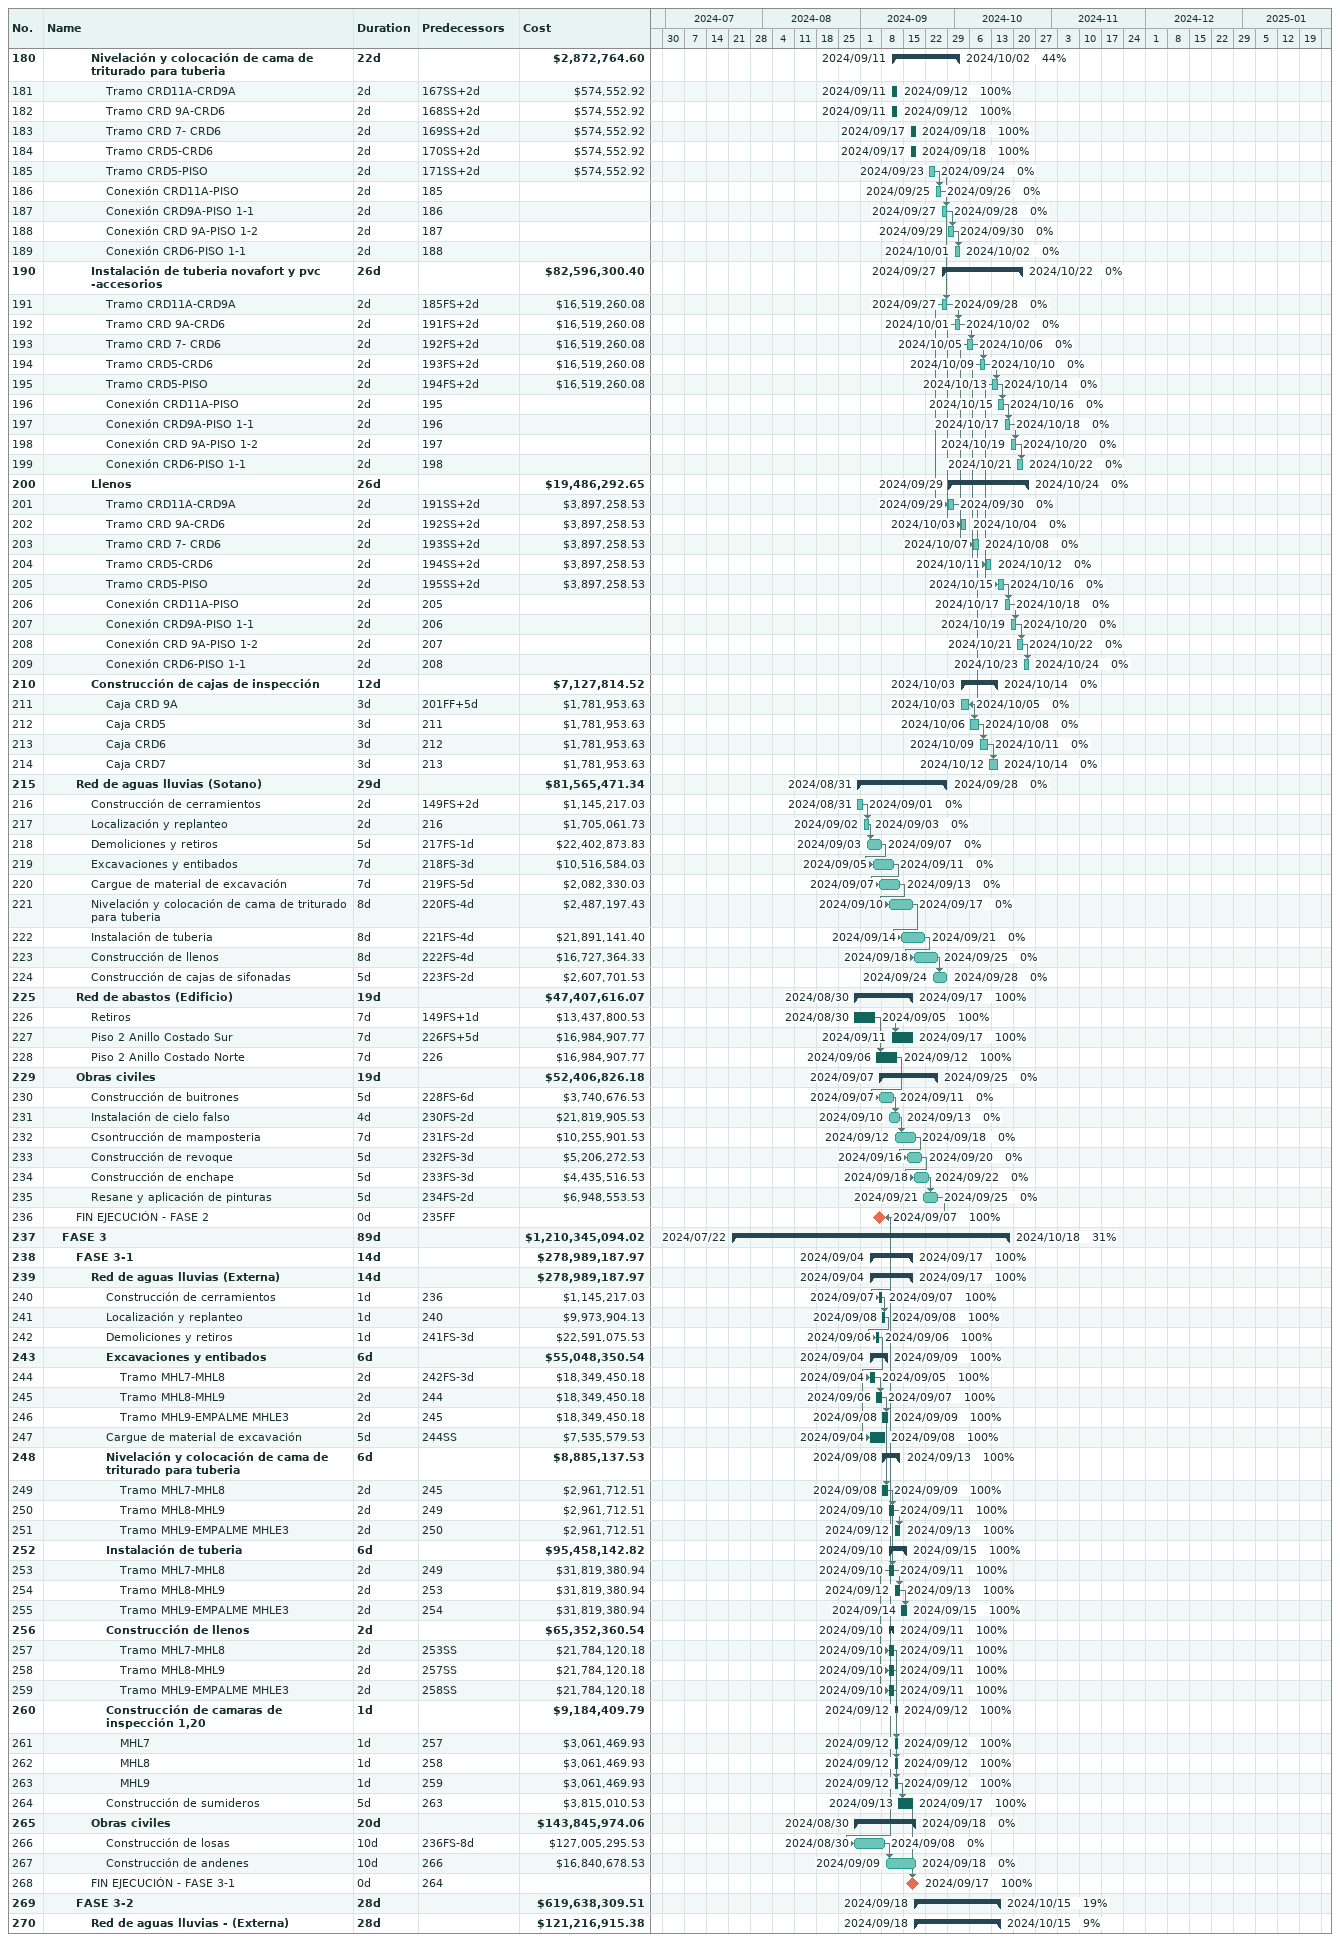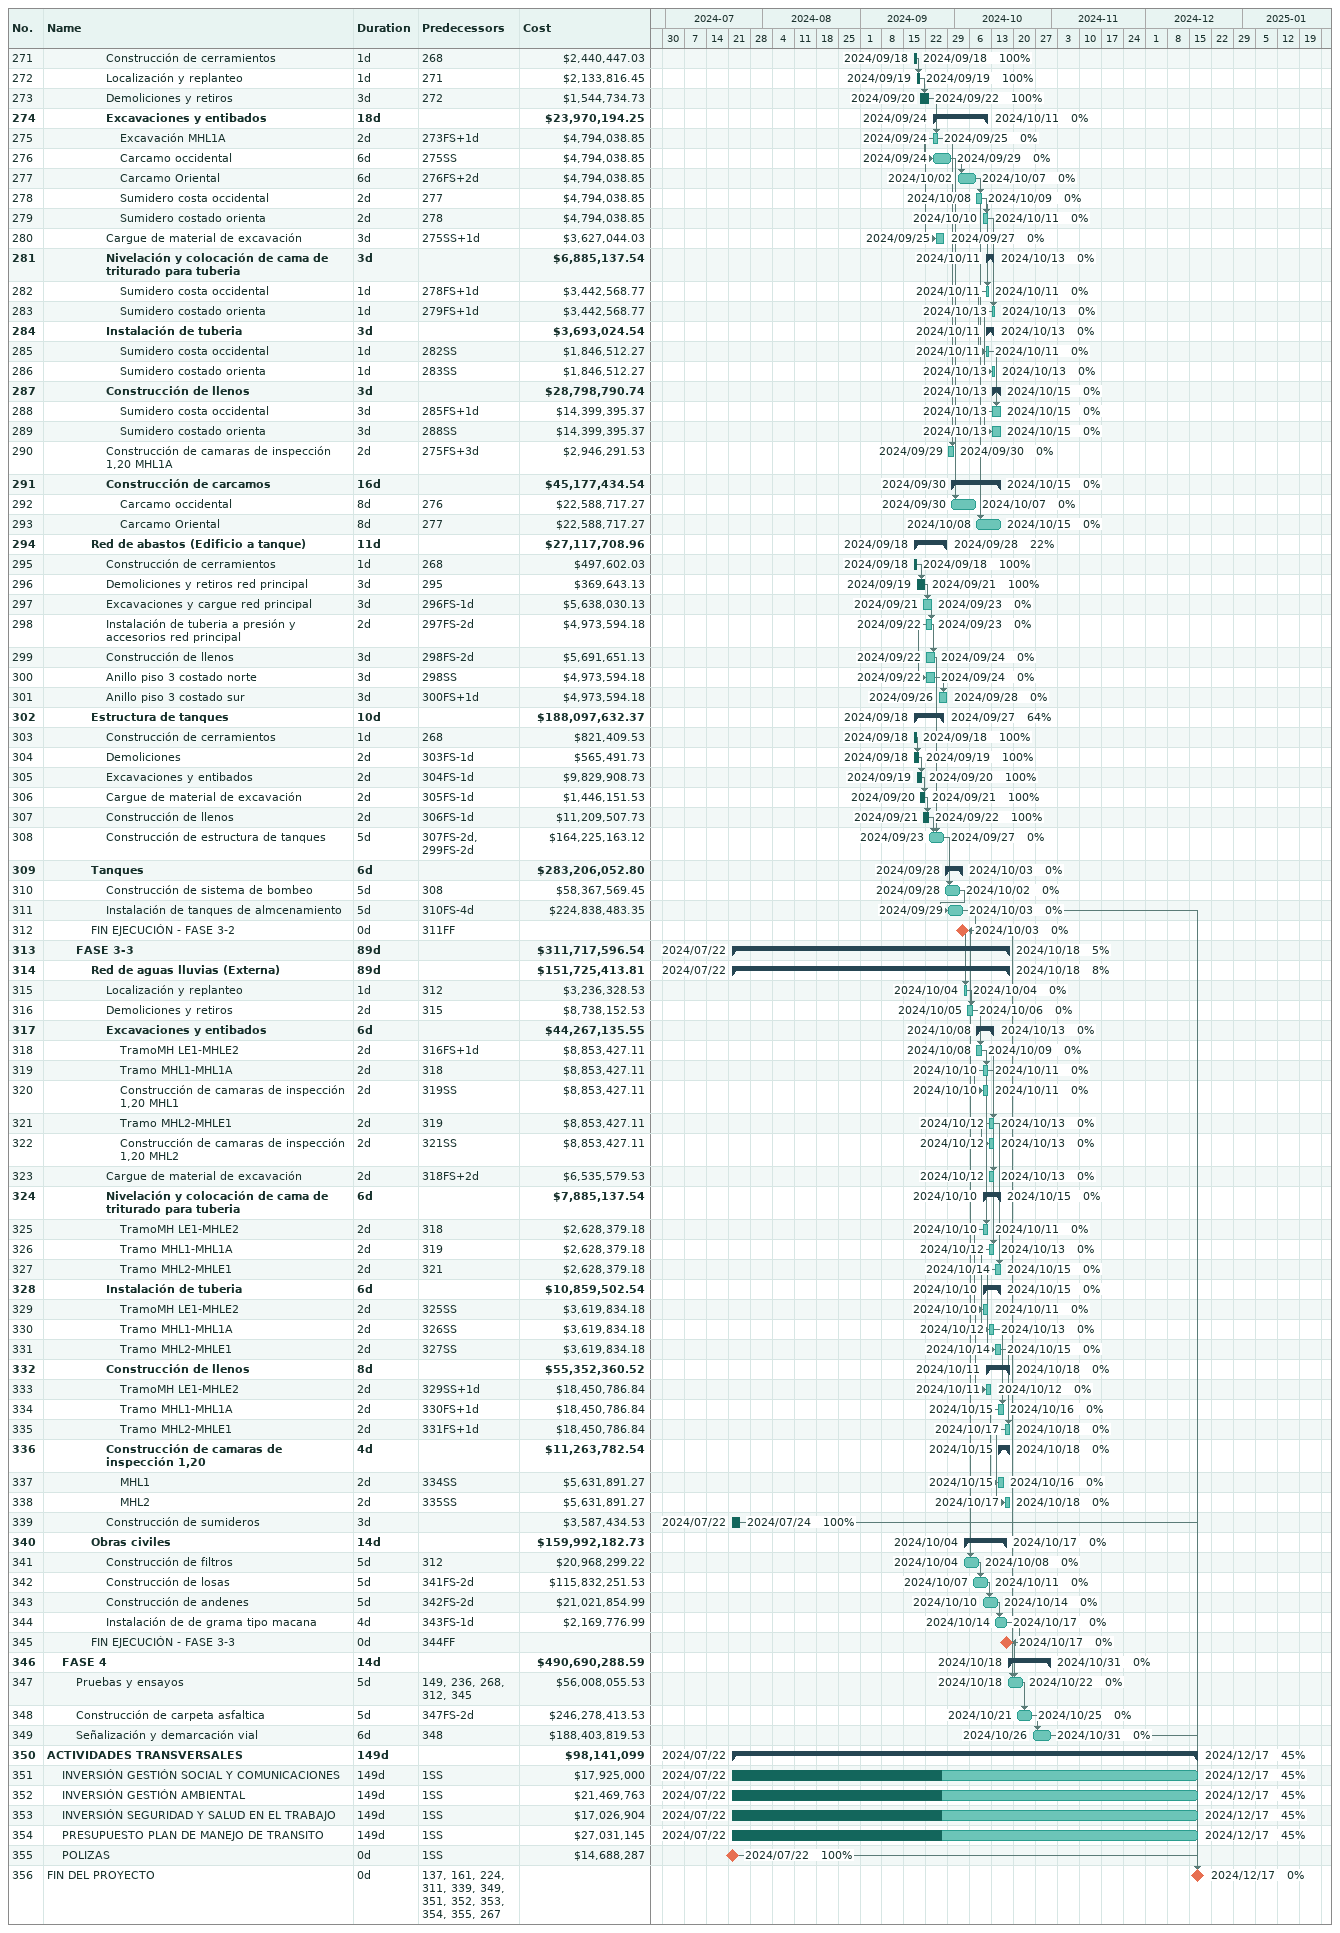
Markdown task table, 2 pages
| ID | Level | Task | Duration | Start | Finish | Predecessors | % complete | Cost ($) |
|---|---|---|---|---|---|---|---|---|
| 180 | 4 | **Nivelación y colocación de cama de triturado para tuberia** | 22d | 2024-09-11 | 2024-10-02 |  | 44 | 2872764.60 |
| 181 | 5 | Tramo CRD11A-CRD9A | 2d | 2024-09-11 | 2024-09-12 | 167SS+2d | 100 | 574552.92 |
| 182 | 5 | Tramo CRD 9A-CRD6 | 2d | 2024-09-11 | 2024-09-12 | 168SS+2d | 100 | 574552.92 |
| 183 | 5 | Tramo CRD 7- CRD6 | 2d | 2024-09-17 | 2024-09-18 | 169SS+2d | 100 | 574552.92 |
| 184 | 5 | Tramo CRD5-CRD6 | 2d | 2024-09-17 | 2024-09-18 | 170SS+2d | 100 | 574552.92 |
| 185 | 5 | Tramo CRD5-PISO | 2d | 2024-09-23 | 2024-09-24 | 171SS+2d | 0 | 574552.92 |
| 186 | 5 | Conexión CRD11A-PISO | 2d | 2024-09-25 | 2024-09-26 | 185 | 0 |  |
| 187 | 5 | Conexión CRD9A-PISO 1-1 | 2d | 2024-09-27 | 2024-09-28 | 186 | 0 |  |
| 188 | 5 | Conexión CRD 9A-PISO 1-2 | 2d | 2024-09-29 | 2024-09-30 | 187 | 0 |  |
| 189 | 5 | Conexión CRD6-PISO 1-1 | 2d | 2024-10-01 | 2024-10-02 | 188 | 0 |  |
| 190 | 4 | **Instalación de tuberia novafort y pvc -accesorios** | 26d | 2024-09-27 | 2024-10-22 |  | 0 | 82596300.40 |
| 191 | 5 | Tramo CRD11A-CRD9A | 2d | 2024-09-27 | 2024-09-28 | 185FS+2d | 0 | 16519260.08 |
| 192 | 5 | Tramo CRD 9A-CRD6 | 2d | 2024-10-01 | 2024-10-02 | 191FS+2d | 0 | 16519260.08 |
| 193 | 5 | Tramo CRD 7- CRD6 | 2d | 2024-10-05 | 2024-10-06 | 192FS+2d | 0 | 16519260.08 |
| 194 | 5 | Tramo CRD5-CRD6 | 2d | 2024-10-09 | 2024-10-10 | 193FS+2d | 0 | 16519260.08 |
| 195 | 5 | Tramo CRD5-PISO | 2d | 2024-10-13 | 2024-10-14 | 194FS+2d | 0 | 16519260.08 |
| 196 | 5 | Conexión CRD11A-PISO | 2d | 2024-10-15 | 2024-10-16 | 195 | 0 |  |
| 197 | 5 | Conexión CRD9A-PISO 1-1 | 2d | 2024-10-17 | 2024-10-18 | 196 | 0 |  |
| 198 | 5 | Conexión CRD 9A-PISO 1-2 | 2d | 2024-10-19 | 2024-10-20 | 197 | 0 |  |
| 199 | 5 | Conexión CRD6-PISO 1-1 | 2d | 2024-10-21 | 2024-10-22 | 198 | 0 |  |
| 200 | 4 | **Llenos** | 26d | 2024-09-29 | 2024-10-24 |  | 0 | 19486292.65 |
| 201 | 5 | Tramo CRD11A-CRD9A | 2d | 2024-09-29 | 2024-09-30 | 191SS+2d | 0 | 3897258.53 |
| 202 | 5 | Tramo CRD 9A-CRD6 | 2d | 2024-10-03 | 2024-10-04 | 192SS+2d | 0 | 3897258.53 |
| 203 | 5 | Tramo CRD 7- CRD6 | 2d | 2024-10-07 | 2024-10-08 | 193SS+2d | 0 | 3897258.53 |
| 204 | 5 | Tramo CRD5-CRD6 | 2d | 2024-10-11 | 2024-10-12 | 194SS+2d | 0 | 3897258.53 |
| 205 | 5 | Tramo CRD5-PISO | 2d | 2024-10-15 | 2024-10-16 | 195SS+2d | 0 | 3897258.53 |
| 206 | 5 | Conexión CRD11A-PISO | 2d | 2024-10-17 | 2024-10-18 | 205 | 0 |  |
| 207 | 5 | Conexión CRD9A-PISO 1-1 | 2d | 2024-10-19 | 2024-10-20 | 206 | 0 |  |
| 208 | 5 | Conexión CRD 9A-PISO 1-2 | 2d | 2024-10-21 | 2024-10-22 | 207 | 0 |  |
| 209 | 5 | Conexión CRD6-PISO 1-1 | 2d | 2024-10-23 | 2024-10-24 | 208 | 0 |  |
| 210 | 4 | **Construcción de cajas de inspección** | 12d | 2024-10-03 | 2024-10-14 |  | 0 | 7127814.52 |
| 211 | 5 | Caja CRD 9A | 3d | 2024-10-03 | 2024-10-05 | 201FF+5d | 0 | 1781953.63 |
| 212 | 5 | Caja CRD5 | 3d | 2024-10-06 | 2024-10-08 | 211 | 0 | 1781953.63 |
| 213 | 5 | Caja CRD6 | 3d | 2024-10-09 | 2024-10-11 | 212 | 0 | 1781953.63 |
| 214 | 5 | Caja CRD7 | 3d | 2024-10-12 | 2024-10-14 | 213 | 0 | 1781953.63 |
| 215 | 3 | **Red de aguas lluvias (Sotano)** | 29d | 2024-08-31 | 2024-09-28 |  | 0 | 81565471.34 |
| 216 | 4 | Construcción de cerramientos | 2d | 2024-08-31 | 2024-09-01 | 149FS+2d | 0 | 1145217.03 |
| 217 | 4 | Localización y replanteo | 2d | 2024-09-02 | 2024-09-03 | 216 | 0 | 1705061.73 |
| 218 | 4 | Demoliciones y retiros | 5d | 2024-09-03 | 2024-09-07 | 217FS-1d | 0 | 22402873.83 |
| 219 | 4 | Excavaciones y entibados | 7d | 2024-09-05 | 2024-09-11 | 218FS-3d | 0 | 10516584.03 |
| 220 | 4 | Cargue de material de excavación | 7d | 2024-09-07 | 2024-09-13 | 219FS-5d | 0 | 2082330.03 |
| 221 | 4 | Nivelación y colocación de cama de triturado para tuberia | 8d | 2024-09-10 | 2024-09-17 | 220FS-4d | 0 | 2487197.43 |
| 222 | 4 | Instalación de tuberia | 8d | 2024-09-14 | 2024-09-21 | 221FS-4d | 0 | 21891141.40 |
| 223 | 4 | Construcción de llenos | 8d | 2024-09-18 | 2024-09-25 | 222FS-4d | 0 | 16727364.33 |
| 224 | 4 | Construcción de cajas de sifonadas | 5d | 2024-09-24 | 2024-09-28 | 223FS-2d | 0 | 2607701.53 |
| 225 | 3 | **Red de abastos (Edificio)** | 19d | 2024-08-30 | 2024-09-17 |  | 100 | 47407616.07 |
| 226 | 4 | Retiros | 7d | 2024-08-30 | 2024-09-05 | 149FS+1d | 100 | 13437800.53 |
| 227 | 4 | Piso 2 Anillo Costado Sur | 7d | 2024-09-11 | 2024-09-17 | 226FS+5d | 100 | 16984907.77 |
| 228 | 4 | Piso 2 Anillo Costado Norte | 7d | 2024-09-06 | 2024-09-12 | 226 | 100 | 16984907.77 |
| 229 | 3 | **Obras civiles** | 19d | 2024-09-07 | 2024-09-25 |  | 0 | 52406826.18 |
| 230 | 4 | Construcción de buitrones | 5d | 2024-09-07 | 2024-09-11 | 228FS-6d | 0 | 3740676.53 |
| 231 | 4 | Instalación de cielo falso | 4d | 2024-09-10 | 2024-09-13 | 230FS-2d | 0 | 21819905.53 |
| 232 | 4 | Csontrucción de mamposteria | 7d | 2024-09-12 | 2024-09-18 | 231FS-2d | 0 | 10255901.53 |
| 233 | 4 | Construcción de revoque | 5d | 2024-09-16 | 2024-09-20 | 232FS-3d | 0 | 5206272.53 |
| 234 | 4 | Construcción de enchape | 5d | 2024-09-18 | 2024-09-22 | 233FS-3d | 0 | 4435516.53 |
| 235 | 4 | Resane y aplicación de pinturas | 5d | 2024-09-21 | 2024-09-25 | 234FS-2d | 0 | 6948553.53 |
| 236 | 3 | FIN EJECUCIÓN - FASE 2 | 0d | 2024-09-07 | 2024-09-07 | 235FF | 100 |  |
| 237 | 2 | **FASE 3** | 89d | 2024-07-22 | 2024-10-18 |  | 31 | 1210345094.02 |
| 238 | 3 | **FASE 3-1** | 14d | 2024-09-04 | 2024-09-17 |  | 100 | 278989187.97 |
| 239 | 4 | **Red de aguas lluvias (Externa)** | 14d | 2024-09-04 | 2024-09-17 |  | 100 | 278989187.97 |
| 240 | 5 | Construcción de cerramientos | 1d | 2024-09-07 | 2024-09-07 | 236 | 100 | 1145217.03 |
| 241 | 5 | Localización y replanteo | 1d | 2024-09-08 | 2024-09-08 | 240 | 100 | 9973904.13 |
| 242 | 5 | Demoliciones y retiros | 1d | 2024-09-06 | 2024-09-06 | 241FS-3d | 100 | 22591075.53 |
| 243 | 5 | **Excavaciones y entibados** | 6d | 2024-09-04 | 2024-09-09 |  | 100 | 55048350.54 |
| 244 | 6 | Tramo MHL7-MHL8 | 2d | 2024-09-04 | 2024-09-05 | 242FS-3d | 100 | 18349450.18 |
| 245 | 6 | Tramo MHL8-MHL9 | 2d | 2024-09-06 | 2024-09-07 | 244 | 100 | 18349450.18 |
| 246 | 6 | Tramo MHL9-EMPALME MHLE3 | 2d | 2024-09-08 | 2024-09-09 | 245 | 100 | 18349450.18 |
| 247 | 5 | Cargue de material de excavación | 5d | 2024-09-04 | 2024-09-08 | 244SS | 100 | 7535579.53 |
| 248 | 5 | **Nivelación y colocación de cama de triturado para tuberia** | 6d | 2024-09-08 | 2024-09-13 |  | 100 | 8885137.53 |
| 249 | 6 | Tramo MHL7-MHL8 | 2d | 2024-09-08 | 2024-09-09 | 245 | 100 | 2961712.51 |
| 250 | 6 | Tramo MHL8-MHL9 | 2d | 2024-09-10 | 2024-09-11 | 249 | 100 | 2961712.51 |
| 251 | 6 | Tramo MHL9-EMPALME MHLE3 | 2d | 2024-09-12 | 2024-09-13 | 250 | 100 | 2961712.51 |
| 252 | 5 | **Instalación de tuberia** | 6d | 2024-09-10 | 2024-09-15 |  | 100 | 95458142.82 |
| 253 | 6 | Tramo MHL7-MHL8 | 2d | 2024-09-10 | 2024-09-11 | 249 | 100 | 31819380.94 |
| 254 | 6 | Tramo MHL8-MHL9 | 2d | 2024-09-12 | 2024-09-13 | 253 | 100 | 31819380.94 |
| 255 | 6 | Tramo MHL9-EMPALME MHLE3 | 2d | 2024-09-14 | 2024-09-15 | 254 | 100 | 31819380.94 |
| 256 | 5 | **Construcción de llenos** | 2d | 2024-09-10 | 2024-09-11 |  | 100 | 65352360.54 |
| 257 | 6 | Tramo MHL7-MHL8 | 2d | 2024-09-10 | 2024-09-11 | 253SS | 100 | 21784120.18 |
| 258 | 6 | Tramo MHL8-MHL9 | 2d | 2024-09-10 | 2024-09-11 | 257SS | 100 | 21784120.18 |
| 259 | 6 | Tramo MHL9-EMPALME MHLE3 | 2d | 2024-09-10 | 2024-09-11 | 258SS | 100 | 21784120.18 |
| 260 | 5 | **Construcción de camaras de inspección 1,20** | 1d | 2024-09-12 | 2024-09-12 |  | 100 | 9184409.79 |
| 261 | 6 | MHL7 | 1d | 2024-09-12 | 2024-09-12 | 257 | 100 | 3061469.93 |
| 262 | 6 | MHL8 | 1d | 2024-09-12 | 2024-09-12 | 258 | 100 | 3061469.93 |
| 263 | 6 | MHL9 | 1d | 2024-09-12 | 2024-09-12 | 259 | 100 | 3061469.93 |
| 264 | 5 | Construcción de sumideros | 5d | 2024-09-13 | 2024-09-17 | 263 | 100 | 3815010.53 |
| 265 | 4 | **Obras civiles** | 20d | 2024-08-30 | 2024-09-18 |  | 0 | 143845974.06 |
| 266 | 5 | Construcción de losas | 10d | 2024-08-30 | 2024-09-08 | 236FS-8d | 0 | 127005295.53 |
| 267 | 5 | Construcción de andenes | 10d | 2024-09-09 | 2024-09-18 | 266 | 0 | 16840678.53 |
| 268 | 4 | FIN EJECUCIÓN - FASE 3-1 | 0d | 2024-09-17 | 2024-09-17 | 264 | 100 |  |
| 269 | 3 | **FASE 3-2** | 28d | 2024-09-18 | 2024-10-15 |  | 19 | 619638309.51 |
| 270 | 4 | **Red de aguas lluvias - (Externa)** | 28d | 2024-09-18 | 2024-10-15 |  | 9 | 121216915.38 |
| 271 | 5 | Construcción de cerramientos | 1d | 2024-09-18 | 2024-09-18 | 268 | 100 | 2440447.03 |
| 272 | 5 | Localización y replanteo | 1d | 2024-09-19 | 2024-09-19 | 271 | 100 | 2133816.45 |
| 273 | 5 | Demoliciones y retiros | 3d | 2024-09-20 | 2024-09-22 | 272 | 100 | 1544734.73 |
| 274 | 5 | **Excavaciones y entibados** | 18d | 2024-09-24 | 2024-10-11 |  | 0 | 23970194.25 |
| 275 | 6 | Excavación MHL1A | 2d | 2024-09-24 | 2024-09-25 | 273FS+1d | 0 | 4794038.85 |
| 276 | 6 | Carcamo occidental | 6d | 2024-09-24 | 2024-09-29 | 275SS | 0 | 4794038.85 |
| 277 | 6 | Carcamo Oriental | 6d | 2024-10-02 | 2024-10-07 | 276FS+2d | 0 | 4794038.85 |
| 278 | 6 | Sumidero costa occidental | 2d | 2024-10-08 | 2024-10-09 | 277 | 0 | 4794038.85 |
| 279 | 6 | Sumidero costado orienta | 2d | 2024-10-10 | 2024-10-11 | 278 | 0 | 4794038.85 |
| 280 | 5 | Cargue de material de excavación | 3d | 2024-09-25 | 2024-09-27 | 275SS+1d | 0 | 3627044.03 |
| 281 | 5 | **Nivelación y colocación de cama de triturado para tuberia** | 3d | 2024-10-11 | 2024-10-13 |  | 0 | 6885137.54 |
| 282 | 6 | Sumidero costa occidental | 1d | 2024-10-11 | 2024-10-11 | 278FS+1d | 0 | 3442568.77 |
| 283 | 6 | Sumidero costado orienta | 1d | 2024-10-13 | 2024-10-13 | 279FS+1d | 0 | 3442568.77 |
| 284 | 5 | **Instalación de tuberia** | 3d | 2024-10-11 | 2024-10-13 |  | 0 | 3693024.54 |
| 285 | 6 | Sumidero costa occidental | 1d | 2024-10-11 | 2024-10-11 | 282SS | 0 | 1846512.27 |
| 286 | 6 | Sumidero costado orienta | 1d | 2024-10-13 | 2024-10-13 | 283SS | 0 | 1846512.27 |
| 287 | 5 | **Construcción de llenos** | 3d | 2024-10-13 | 2024-10-15 |  | 0 | 28798790.74 |
| 288 | 6 | Sumidero costa occidental | 3d | 2024-10-13 | 2024-10-15 | 285FS+1d | 0 | 14399395.37 |
| 289 | 6 | Sumidero costado orienta | 3d | 2024-10-13 | 2024-10-15 | 288SS | 0 | 14399395.37 |
| 290 | 5 | Construcción de camaras de inspección 1,20 MHL1A | 2d | 2024-09-29 | 2024-09-30 | 275FS+3d | 0 | 2946291.53 |
| 291 | 5 | **Construcción de carcamos** | 16d | 2024-09-30 | 2024-10-15 |  | 0 | 45177434.54 |
| 292 | 6 | Carcamo occidental | 8d | 2024-09-30 | 2024-10-07 | 276 | 0 | 22588717.27 |
| 293 | 6 | Carcamo Oriental | 8d | 2024-10-08 | 2024-10-15 | 277 | 0 | 22588717.27 |
| 294 | 4 | **Red de abastos (Edificio a tanque)** | 11d | 2024-09-18 | 2024-09-28 |  | 22 | 27117708.96 |
| 295 | 5 | Construcción de cerramientos | 1d | 2024-09-18 | 2024-09-18 | 268 | 100 | 497602.03 |
| 296 | 5 | Demoliciones y retiros red principal | 3d | 2024-09-19 | 2024-09-21 | 295 | 100 | 369643.13 |
| 297 | 5 | Excavaciones y cargue red principal | 3d | 2024-09-21 | 2024-09-23 | 296FS-1d | 0 | 5638030.13 |
| 298 | 5 | Instalación de tuberia a presión y accesorios red principal | 2d | 2024-09-22 | 2024-09-23 | 297FS-2d | 0 | 4973594.18 |
| 299 | 5 | Construcción de llenos | 3d | 2024-09-22 | 2024-09-24 | 298FS-2d | 0 | 5691651.13 |
| 300 | 5 | Anillo piso 3 costado norte | 3d | 2024-09-22 | 2024-09-24 | 298SS | 0 | 4973594.18 |
| 301 | 5 | Anillo piso 3 costado sur | 3d | 2024-09-26 | 2024-09-28 | 300FS+1d | 0 | 4973594.18 |
| 302 | 4 | **Estructura de tanques** | 10d | 2024-09-18 | 2024-09-27 |  | 64 | 188097632.37 |
| 303 | 5 | Construcción de cerramientos | 1d | 2024-09-18 | 2024-09-18 | 268 | 100 | 821409.53 |
| 304 | 5 | Demoliciones | 2d | 2024-09-18 | 2024-09-19 | 303FS-1d | 100 | 565491.73 |
| 305 | 5 | Excavaciones y entibados | 2d | 2024-09-19 | 2024-09-20 | 304FS-1d | 100 | 9829908.73 |
| 306 | 5 | Cargue de material de excavación | 2d | 2024-09-20 | 2024-09-21 | 305FS-1d | 100 | 1446151.53 |
| 307 | 5 | Construcción de llenos | 2d | 2024-09-21 | 2024-09-22 | 306FS-1d | 100 | 11209507.73 |
| 308 | 5 | Construcción de estructura de tanques | 5d | 2024-09-23 | 2024-09-27 | 307FS-2d, 299FS-2d | 0 | 164225163.12 |
| 309 | 4 | **Tanques** | 6d | 2024-09-28 | 2024-10-03 |  | 0 | 283206052.80 |
| 310 | 5 | Construcción de sistema de bombeo | 5d | 2024-09-28 | 2024-10-02 | 308 | 0 | 58367569.45 |
| 311 | 5 | Instalación de tanques de almcenamiento | 5d | 2024-09-29 | 2024-10-03 | 310FS-4d | 0 | 224838483.35 |
| 312 | 4 | FIN EJECUCIÓN - FASE 3-2 | 0d | 2024-10-03 | 2024-10-03 | 311FF | 0 |  |
| 313 | 3 | **FASE 3-3** | 89d | 2024-07-22 | 2024-10-18 |  | 5 | 311717596.54 |
| 314 | 4 | **Red de aguas lluvias (Externa)** | 89d | 2024-07-22 | 2024-10-18 |  | 8 | 151725413.81 |
| 315 | 5 | Localización y replanteo | 1d | 2024-10-04 | 2024-10-04 | 312 | 0 | 3236328.53 |
| 316 | 5 | Demoliciones y retiros | 2d | 2024-10-05 | 2024-10-06 | 315 | 0 | 8738152.53 |
| 317 | 5 | **Excavaciones y entibados** | 6d | 2024-10-08 | 2024-10-13 |  | 0 | 44267135.55 |
| 318 | 6 | TramoMH LE1-MHLE2 | 2d | 2024-10-08 | 2024-10-09 | 316FS+1d | 0 | 8853427.11 |
| 319 | 6 | Tramo MHL1-MHL1A | 2d | 2024-10-10 | 2024-10-11 | 318 | 0 | 8853427.11 |
| 320 | 6 | Construcción de camaras de inspección 1,20 MHL1 | 2d | 2024-10-10 | 2024-10-11 | 319SS | 0 | 8853427.11 |
| 321 | 6 | Tramo MHL2-MHLE1 | 2d | 2024-10-12 | 2024-10-13 | 319 | 0 | 8853427.11 |
| 322 | 6 | Construcción de camaras de inspección 1,20 MHL2 | 2d | 2024-10-12 | 2024-10-13 | 321SS | 0 | 8853427.11 |
| 323 | 5 | Cargue de material de excavación | 2d | 2024-10-12 | 2024-10-13 | 318FS+2d | 0 | 6535579.53 |
| 324 | 5 | **Nivelación y colocación de cama de triturado para tuberia** | 6d | 2024-10-10 | 2024-10-15 |  | 0 | 7885137.54 |
| 325 | 6 | TramoMH LE1-MHLE2 | 2d | 2024-10-10 | 2024-10-11 | 318 | 0 | 2628379.18 |
| 326 | 6 | Tramo MHL1-MHL1A | 2d | 2024-10-12 | 2024-10-13 | 319 | 0 | 2628379.18 |
| 327 | 6 | Tramo MHL2-MHLE1 | 2d | 2024-10-14 | 2024-10-15 | 321 | 0 | 2628379.18 |
| 328 | 5 | **Instalación de tuberia** | 6d | 2024-10-10 | 2024-10-15 |  | 0 | 10859502.54 |
| 329 | 6 | TramoMH LE1-MHLE2 | 2d | 2024-10-10 | 2024-10-11 | 325SS | 0 | 3619834.18 |
| 330 | 6 | Tramo MHL1-MHL1A | 2d | 2024-10-12 | 2024-10-13 | 326SS | 0 | 3619834.18 |
| 331 | 6 | Tramo MHL2-MHLE1 | 2d | 2024-10-14 | 2024-10-15 | 327SS | 0 | 3619834.18 |
| 332 | 5 | **Construcción de llenos** | 8d | 2024-10-11 | 2024-10-18 |  | 0 | 55352360.52 |
| 333 | 6 | TramoMH LE1-MHLE2 | 2d | 2024-10-11 | 2024-10-12 | 329SS+1d | 0 | 18450786.84 |
| 334 | 6 | Tramo MHL1-MHL1A | 2d | 2024-10-15 | 2024-10-16 | 330FS+1d | 0 | 18450786.84 |
| 335 | 6 | Tramo MHL2-MHLE1 | 2d | 2024-10-17 | 2024-10-18 | 331FS+1d | 0 | 18450786.84 |
| 336 | 5 | **Construcción de camaras de inspección 1,20** | 4d | 2024-10-15 | 2024-10-18 |  | 0 | 11263782.54 |
| 337 | 6 | MHL1 | 2d | 2024-10-15 | 2024-10-16 | 334SS | 0 | 5631891.27 |
| 338 | 6 | MHL2 | 2d | 2024-10-17 | 2024-10-18 | 335SS | 0 | 5631891.27 |
| 339 | 5 | Construcción de sumideros | 3d | 2024-07-22 | 2024-07-24 |  | 100 | 3587434.53 |
| 340 | 4 | **Obras civiles** | 14d | 2024-10-04 | 2024-10-17 |  | 0 | 159992182.73 |
| 341 | 5 | Construcción de filtros | 5d | 2024-10-04 | 2024-10-08 | 312 | 0 | 20968299.22 |
| 342 | 5 | Construcción de losas | 5d | 2024-10-07 | 2024-10-11 | 341FS-2d | 0 | 115832251.53 |
| 343 | 5 | Construcción de andenes | 5d | 2024-10-10 | 2024-10-14 | 342FS-2d | 0 | 21021854.99 |
| 344 | 5 | Instalación de de grama tipo macana | 4d | 2024-10-14 | 2024-10-17 | 343FS-1d | 0 | 2169776.99 |
| 345 | 4 | FIN EJECUCIÓN - FASE 3-3 | 0d | 2024-10-17 | 2024-10-17 | 344FF | 0 |  |
| 346 | 2 | **FASE 4** | 14d | 2024-10-18 | 2024-10-31 |  | 0 | 490690288.59 |
| 347 | 3 | Pruebas y ensayos | 5d | 2024-10-18 | 2024-10-22 | 149, 236, 268, 312, 345 | 0 | 56008055.53 |
| 348 | 3 | Construcción de carpeta asfaltica | 5d | 2024-10-21 | 2024-10-25 | 347FS-2d | 0 | 246278413.53 |
| 349 | 3 | Señalización y demarcación vial | 6d | 2024-10-26 | 2024-10-31 | 348 | 0 | 188403819.53 |
| 350 | 1 | **ACTIVIDADES TRANSVERSALES** | 149d | 2024-07-22 | 2024-12-17 |  | 45 | 98141099 |
| 351 | 2 | INVERSIÓN GESTIÓN SOCIAL Y COMUNICACIONES | 149d | 2024-07-22 | 2024-12-17 | 1SS | 45 | 17925000 |
| 352 | 2 | INVERSIÓN GESTIÓN AMBIENTAL | 149d | 2024-07-22 | 2024-12-17 | 1SS | 45 | 21469763 |
| 353 | 2 | INVERSIÓN SEGURIDAD Y SALUD EN EL TRABAJO | 149d | 2024-07-22 | 2024-12-17 | 1SS | 45 | 17026904 |
| 354 | 2 | PRESUPUESTO PLAN DE MANEJO DE TRANSITO | 149d | 2024-07-22 | 2024-12-17 | 1SS | 45 | 27031145 |
| 355 | 2 | POLIZAS | 0d | 2024-07-22 | 2024-07-22 | 1SS | 100 | 14688287 |
| 356 | 1 | FIN DEL PROYECTO | 0d | 2024-12-17 | 2024-12-17 | 137, 161, 224, 311, 339, 349, 351, 352, 353, 354, 355, 267 | 0 |  |
